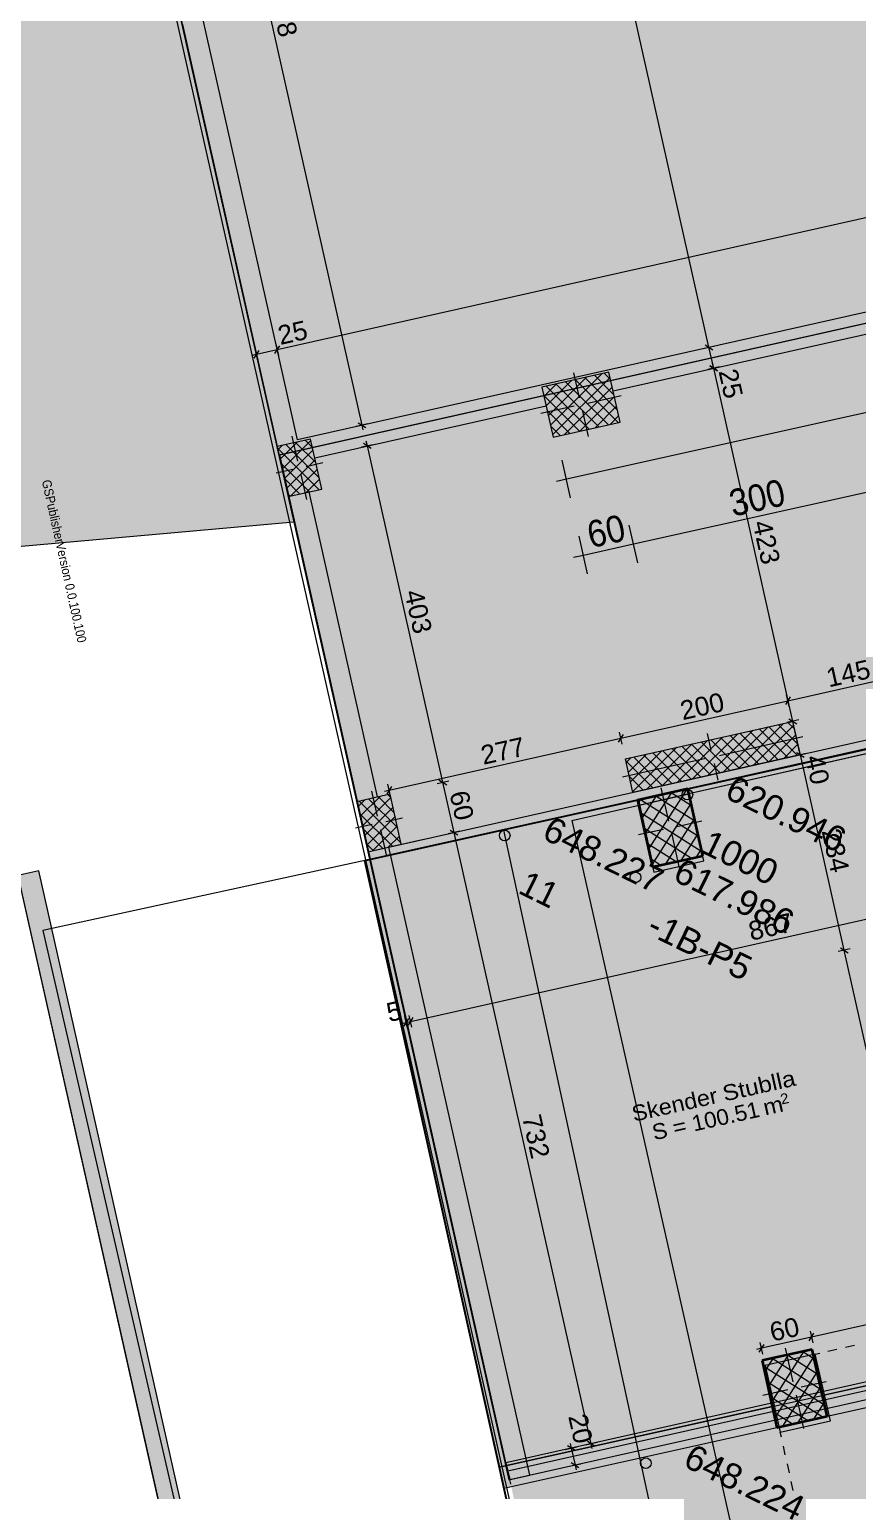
# Model space of a CAD drawing. Header units: centimetres. Extents: x -3681 to 2707, y -7074 to 1715.
# Drawn here: x -1176 to -208, y -3120 to -1413 of the extents above; entities that cross this region are included whole.
import ezdxf

# ---------------------------------------------------------------- set-up
doc = ezdxf.new("R2010")
doc.units = ezdxf.units.CM
doc.layers.add('ekzek-perdhese', color=1, linetype='Continuous', lineweight=0)
for name, color, linetype, true_color in [('lokalet projekte', 7, 'Continuous', 0xa80f02), ('PDF_2D Drafting - General', 7, 'Continuous', 0x7f7f7f), ('PDF_A - Fill Zone', 7, 'Continuous', 0xa80f02), ('PDF_A - Muret', 7, 'Continuous', 0x7f7f7f), ('PDF_A - objekti 1 gjendja faktike', 7, 'Continuous', 0xa80f02), ('PDF_A - Pllaka Perdhes', 7, 'Continuous', 0x7f7f7f), ('PDF_A- Ndertesat', 7, 'Continuous', 0xfd8379), ('PDF_Dimensioning - General', 7, 'Continuous', 0x0077b0), ('PDF_Structural - Bearing', 7, 'Continuous', 0xfd8379), ('PDF_Text', 7, 'Continuous', 0xffffff)]:
    doc.layers.add(name, color=color, linetype=linetype, true_color=true_color)
for name, color, linetype in [('PDF_A - Dimensionimi', 7, 'Continuous'), ('PDF_A - Perdhesa Polyine', 5, 'Continuous'), ('PDF_A - Shtyllat', 7, 'Continuous'), ('PDF_A -Polyline', 7, 'Continuous'), ('PDF_Drawing & Figure', 7, 'Continuous')]:
    doc.layers.add(name, color=color, linetype=linetype)
doc.styles.add('PDF Arial', font='arial.ttf')

# ---------------------------------------------------------------- blocks, each defined once
blk = doc.blocks.new('A$C513B364B')
at = {"layer": 'PDF_2D Drafting - General', "color": 253, "lineweight": 20, "true_color": 0xaaaaaa}
for points in [[(517.8, 2325.5), (517.8, 277)], [(1243.3, 277), (1243.3, 2325.5)], [(517.8, 277), (1243.3, 277)]]:
    blk.add_lwpolyline(points, dxfattribs=at)
at = {"layer": 'PDF_2D Drafting - General', "color": 216, "lineweight": 25, "true_color": 0x800080}
for points in [[(517.8, 277), (517.8, 2325.5)], [(1982.6, 277), (517.8, 277)]]:
    blk.add_lwpolyline(points, dxfattribs=at)
at = {"layer": 'PDF_2D Drafting - General', "color": 254, "true_color": 0xe8e8e8, "transparency": 33554559}
blk.add_solid([(1243.3, 277), (517.8, 277), (1243.3, 2325.5), (517.8, 2325.5)], dxfattribs=at)
at = {"layer": 'PDF_Dimensioning - General', "lineweight": 18}
for points in [[(133.7, 603.7), (133.7, 2325.5)], [(224.8, 663.7), (224.8, 964.1)], [(247.3, 663.7), (202.3, 663.7)], [(224.8, 603.7), (224.8, 663.7)], [(156.2, 603.7), (111.2, 603.7)], [(133.7, 591.7), (133.7, 603.7)], [(247.3, 603.7), (202.3, 603.7)], [(224.8, 591.7), (224.8, 603.7)]]:
    blk.add_lwpolyline(points, dxfattribs=at)
at = {"layer": 'PDF_Structural - Bearing', "color": 7, "lineweight": 18}
for points in [[(1243.3, 1024.1), (1243.3, 663.7)], [(1268.3, 663.7), (1268.3, 1024.1)], [(1243.3, 603.7), (1243.3, 277)], [(1268.3, 277), (1268.3, 603.7)], [(1243.3, 277), (1268.3, 277)]]:
    blk.add_lwpolyline(points, dxfattribs=at)
at = {"layer": 'PDF_Structural - Bearing', "color": 1, "lineweight": 0}
for points in [[(557.8, 641.7), (557.8, 671.7)], [(1228.3, 641.7), (1228.3, 671.7)], [(549.8, 633.7), (509.8, 633.7)], [(557.8, 633.7), (557.8, 633.7)], [(565.8, 633.7), (605.8, 633.7)], [(1220.3, 633.7), (1180.3, 633.7)], [(1228.3, 633.7), (1228.3, 633.7)], [(1236.3, 633.7), (1276.3, 633.7)], [(557.8, 625.7), (557.8, 595.7)], [(1228.3, 625.7), (1228.3, 595.7)]]:
    blk.add_lwpolyline(points, dxfattribs=at)
at = {"layer": 'PDF_Structural - Bearing', "lineweight": 13}
for points in [[(517.8, 607.1), (574.4, 663.7)], [(517.8, 625.5), (556, 663.7)], [(517.8, 643.9), (537.6, 663.7)], [(517.8, 662.3), (519.2, 663.7)], [(576.8, 603.7), (517.8, 662.8)], [(532.8, 603.7), (592.8, 663.7)], [(595.2, 603.7), (535.2, 663.7)], [(551.2, 603.7), (597.8, 650.4)], [(597.8, 619.5), (553.6, 663.7)], [(597.8, 637.9), (572, 663.7)], [(597.8, 656.3), (590.4, 663.7)], [(1188.3, 615.8), (1236.3, 663.7)], [(1188.3, 634.2), (1217.9, 663.7)], [(1188.3, 652.6), (1199.5, 663.7)], [(1238.7, 603.7), (1188.3, 654.1)], [(1194.7, 603.7), (1254.6, 663.7)], [(1257.1, 603.7), (1197.1, 663.7)], [(1213, 603.7), (1268.3, 659)], [(1268.3, 610.9), (1215.5, 663.7)], [(1268.3, 629.3), (1233.8, 663.7)], [(1268.3, 647.7), (1252.2, 663.7)], [(558.4, 603.7), (517.8, 644.4)], [(569.6, 603.7), (597.8, 632)], [(1220.3, 603.7), (1188.3, 635.7)], [(1231.4, 603.7), (1268.3, 640.6)], [(540, 603.7), (517.8, 626)], [(1201.9, 603.7), (1188.3, 617.3)], [(1249.8, 603.7), (1268.3, 622.3)], [(521.7, 603.7), (517.8, 607.6)], [(587.9, 603.7), (597.8, 613.6)], [(1268.2, 603.7), (1268.3, 603.9)]]:
    blk.add_lwpolyline(points, dxfattribs=at)
at = {"layer": 'PDF_Structural - Bearing', "color": 14, "lineweight": 35, "true_color": 0xa80f02}
for points in [[(597.8, 663.7), (517.8, 663.7)], [(517.8, 663.7), (517.8, 603.7)], [(597.8, 603.7), (597.8, 663.7)], [(1268.3, 663.7), (1188.3, 663.7)], [(1188.3, 663.7), (1188.3, 603.7)], [(1268.3, 603.7), (1268.3, 663.7)], [(517.8, 603.7), (597.8, 603.7)], [(1188.3, 603.7), (1268.3, 603.7)]]:
    blk.add_lwpolyline(points, dxfattribs=at)
at = {"layer": 'PDF_Structural - Bearing', "color": 7, "transparency": 33554559}
for points in [[(1243.3, 663.7), (1243.3, 1024.1), (1268.3, 663.7), (1268.3, 1024.1)], [(1243.3, 603.7), (1268.3, 603.7), (1243.3, 277), (1268.3, 277)]]:
    blk.add_solid(points, dxfattribs=at)
at = {"layer": 'PDF_Structural - Bearing', "color": 7, "true_color": 0xffffff, "transparency": 33554559}
for points in [[(597.8, 663.7), (597.8, 603.7), (517.8, 663.7), (517.8, 603.7)], [(1268.3, 663.7), (1268.3, 603.7), (1188.3, 663.7), (1188.3, 603.7)]]:
    blk.add_solid(points, dxfattribs=at)
at = {"layer": 'PDF_Dimensioning - General', "char_height": 31.237, "attachment_point": 7, "rotation": 90, "style": 'PDF Arial'}
for s, insert in [('\\W0.892622;300', (219.4, 783.9)), ('\\W0.902761;60', (219.3, 613.8))]:
    blk.add_mtext(s, dxfattribs=dict(at, insert=insert))
at = {"layer": 'PDF_Text', "char_height": 10.707, "attachment_point": 7, "style": 'PDF Arial'}
for s, insert in [('\\W0.894072;GSPublisherVersion', (3.1, 4.6)), ('\\W0.886725;0.0.100.100', (127.4, 4.6))]:
    blk.add_mtext(s, dxfattribs=dict(at, insert=insert))

msp = doc.modelspace()

# ---------------------------------------------------------------- hatches: boundary and pattern name
at = {"layer": 'PDF_A - Fill Zone', "true_color": 0xeac3c0, "transparency": 33554559}
for points in [[(-883.9, -1909.8), (-1105.8, -921.1), (-1105.8, -896.1), (-758.2, -896.1), (-758.2, -493.6), (-383.1, -493.6), (-383.1, -367.8), (984.6, -367.8), (984.6, -516.7), (901, -535.5), (1109, -1462.6)], [(108.8, -2934), (-616.5, -3096.8), (-882.9, -1909.6), (-21.1, -1716.2), (136.9, -2420.3), (0.4, -2450.9)]]:
    msp.add_hatch(color=254, dxfattribs=at).paths.add_polyline_path(points)
at = {"layer": 'PDF_A - Fill Zone', "true_color": 0xb4e4dc, "transparency": 33554559}
msp.add_hatch(color=254, dxfattribs=at).paths.add_polyline_path([(-2178.4, -2105.6), (-2230.9, -1519.1), (-2230.9, -926.1), (-1105.7, -926.1), (-866.3, -1988.2)])
at = {"layer": 'PDF_A - Fill Zone', "true_color": 0xeaeaff, "transparency": 33554559}
msp.add_hatch(color=7, dxfattribs=at).paths.add_polyline_path([(-616.5, -3096.8), (-381.8, -3044.1), (1375.4, -2649.8), (1488.9, -3155.5), (-177.3, -3529.4), (-132, -3731.2), (-457.8, -3804.2)])
at = {"layer": 'PDF_A - Muret', "true_color": 0xcccccc, "transparency": 33554559}
msp.add_hatch(color=254, dxfattribs=at).paths.add_polyline_path([(-862.2, -1892.1), (1092.6, -1453.5), (1093.2, -1455.9), (1028.8, -1470.4), (1033.7, -1492.3), (555.5, -1599.6), (550.6, -1577.7), (472.5, -1595.2), (477.4, -1617.1), (-108.1, -1748.5), (-113, -1726.6), (-191.1, -1744.1), (-186.2, -1766), (-493.6, -1835), (-498.5, -1813.1), (-576.6, -1830.6), (-571.6, -1852.5), (-842.1, -1913.2), (-847.1, -1891.3), (-861.7, -1894.6)])

# ---------------------------------------------------------------- linework, layer by layer
at = {"layer": 'ekzek-perdhese', "flags": 128}
msp.add_lwpolyline([(-1159.9, -2465.3), (-976.5, -3258.4), (-519.9, -3744.8), (-2887.9, -4303.4), (-2456.4, -6162.6), (2117.1, -5110.7), (1600.9, -2915.5), (1448.8, -2950.5), (1216.1, -1939.8), (-778.1, -2382.4)], close=True, dxfattribs=at)
at = {"layer": 'PDF_A - Dimensionimi', "lineweight": 0}
for points in [[(-381.5, -1784.2), (-595.1, -832.1)], [(-786.8, -1875.2), (-1000.9, -921.1)], [(1077.8, -1346.4), (-885.8, -1787.1)], [(-907.4, -1788), (-913.1, -1797)], [(-911.8, -1785.7), (-908.7, -1799.4)], [(-885.8, -1787.1), (-910.2, -1792.5)], [(-888.7, -1791.5), (-883, -1782.6)], [(-887.4, -1780.2), (-884.3, -1793.9)], [(-374.6, -1782.7), (-388.3, -1785.8)], [(-386, -1781.4), (-377, -1787.1)], [(-376, -1808.6), (-381.5, -1784.2)], [(-910.2, -1792.5), (-915.7, -1793.8)], [(-369.1, -1807.1), (-382.9, -1810.2)], [(-369.1, -1807.1), (-382.9, -1810.2)], [(-371.5, -1811.5), (-380.5, -1805.8)], [(-380.5, -1805.8), (-371.5, -1811.5)], [(-376, -1808.6), (-377.2, -1803.2)], [(-283.5, -2221), (-376, -1808.6)], [(-374.8, -1814.1), (-376, -1808.6)], [(-779.9, -1873.7), (-793.7, -1876.7)], [(-791.3, -1872.4), (-782.3, -1878)], [(-785.6, -1880.7), (-786.8, -1875.2)], [(-780.5, -1899.4), (-781.8, -1893.9)], [(-773.7, -1897.9), (-787.4, -1900.9)], [(-776, -1902.2), (-785, -1896.6)], [(-692.4, -2292.2), (-780.5, -1899.4)], [(-289.4, -2196.9), (-147.9, -2165.2)], [(-484.5, -2240.7), (-289.4, -2196.9)], [(-286.5, -2192.4), (-292.2, -2201.4)], [(-287.8, -2203.8), (-290.9, -2190)], [(-288, -2218.1), (-279, -2223.8)], [(-483, -2247.6), (-486.1, -2233.8)], [(-276.6, -2219.4), (-290.4, -2222.5)], [(-274.7, -2260), (-283.5, -2221)], [(-755, -2301.4), (-484.5, -2240.7)], [(-481.7, -2236.2), (-487.4, -2245.2)], [(-267.9, -2258.5), (-281.6, -2261.5)], [(-279.2, -2257.2), (-270.2, -2262.8)], [(-223.5, -2488.3), (-274.7, -2260)], [(-760.5, -2302.6), (-755, -2301.4)], [(-752.2, -2296.9), (-757.9, -2305.9)], [(-753.5, -2308.3), (-756.6, -2294.5)], [(-685.5, -2290.7), (-699.2, -2293.8)], [(-696.9, -2289.4), (-687.9, -2295)], [(-679.2, -2350.8), (-692.4, -2292.2)], [(-672.4, -2349.2), (-686.1, -2352.3)], [(-683.7, -2347.9), (-674.8, -2353.6)], [(-519.1, -3064.7), (-679.2, -2350.8)], [(-730.3, -2571.5), (115.5, -2381.7)], [(-216.6, -2486.8), (-230.4, -2489.9)], [(-228, -2485.5), (-219, -2491.2)], [(-114.5, -2973.9), (-223.5, -2488.3)], [(-740.7, -2573.8), (-735.2, -2572.6)], [(-732.4, -2568.1), (-738, -2577)], [(-733.7, -2579.4), (-736.7, -2565.7)], [(-735.2, -2572.6), (-730.3, -2571.5)], [(-727.5, -2567), (-733.1, -2575.9)], [(-728.8, -2578.3), (-731.9, -2564.6)], [(80.1, -2863.4), (-261.8, -2940.1)], [(-264.6, -2944.6), (-258.9, -2935.6)], [(-263.3, -2933.2), (-260.2, -2946.9)], [(-317.5, -2948.7), (-323.2, -2957.7)], [(-321.9, -2946.3), (-318.8, -2960.1)], [(-261.8, -2940.1), (-320.3, -2953.2)], [(-320.3, -2953.2), (-325.8, -2954.4)], [(-512.2, -3063.1), (-525.9, -3066.2)], [(-523.5, -3061.8), (-514.6, -3067.5)], [(-517.8, -3070.2), (-519.1, -3064.7)]]:
    msp.add_lwpolyline(points, dxfattribs=at)
at = {"layer": 'PDF_A - Dimensionimi', "color": 20, "lineweight": 0, "true_color": 0xfd4435}
for points in [[(-549.3, -3071.4), (-535.6, -3068.4)], [(-537.9, -3072.7), (-546.9, -3067.1)], [(-543.7, -3064.4), (-542.4, -3069.9)], [(-542.4, -3069.9), (-538, -3089.4)], [(-544.9, -3091), (-531.2, -3087.9)], [(-542.5, -3086.6), (-533.6, -3092.3)], [(-538, -3089.4), (-536.8, -3094.9)]]:
    msp.add_lwpolyline(points, dxfattribs=at)
at = {"layer": 'PDF_A - Fill Zone', "lineweight": 0}
for points in [[(-1105.8, -921.1), (-883.9, -1909.8)], [(-883.9, -1909.8), (1109, -1462.6)], [(-882.9, -1909.6), (-21.1, -1716.2)], [(-616.5, -3096.8), (-882.9, -1909.6)], [(108.8, -2934), (-616.5, -3096.8)]]:
    msp.add_lwpolyline(points, dxfattribs=at)
at = {"layer": 'PDF_A - Fill Zone', "color": 136, "lineweight": 0, "true_color": 0x008080}
for points in [[(-1105.7, -926.1), (-866.3, -1988.2)], [(-866.3, -1988.2), (-2178.4, -2105.6)]]:
    msp.add_lwpolyline(points, dxfattribs=at)
at = {"layer": 'PDF_A - Muret', "color": 7, "lineweight": 0}
for points in [[(-996.7, -1407.2), (-886.1, -1900)], [(-862.2, -1892.1), (-972.3, -1401.7)], [(1092.6, -1453.5), (-862.2, -1892.1)], [(-493.6, -1835), (-186.2, -1766)], [(-842.1, -1913.2), (-571.6, -1852.5)], [(-873, -1958.6), (-793, -2314.8)], [(-768.6, -2309.3), (-848.6, -1953.1)], [(-590.9, -3101.3), (-755.5, -2367.9)], [(-779.9, -2373.3), (-615.3, -3106.8)], [(-614.3, -3106.5), (1378.6, -2659.4)], [(94.4, -2927), (-618.7, -3087)], [(-618.7, -3087), (-614.3, -3106.5)], [(-615.3, -3106.8), (-590.9, -3101.3)]]:
    msp.add_lwpolyline(points, dxfattribs=at)
at = {"layer": 'PDF_A - Muret', "color": 253, "lineweight": 0, "true_color": 0xaaaaaa}
for points in [[(-1164.5, -2395.5), (-1188.9, -2401)], [(-1188.9, -2401), (-837.6, -3962.8)], [(-813.2, -3957.3), (-1164.5, -2395.5)]]:
    msp.add_lwpolyline(points, dxfattribs=at)
at = {"layer": 'PDF_A - Muret', "color": 254, "true_color": 0xcccccc, "transparency": 33554559}
for points in [[(-996.7, -1407.2), (-972.3, -1401.7), (-886.1, -1900), (-861.7, -1894.6)], [(-873, -1958.6), (-848.6, -1953.1), (-793, -2314.8), (-768.6, -2309.3)], [(-779.9, -2373.3), (-755.5, -2367.9), (-615.3, -3106.8), (-590.9, -3101.3)], [(-614.3, -3106.5), (-618.7, -3087), (1378.6, -2659.4), (1374.2, -2639.8)]]:
    msp.add_solid(points, dxfattribs=at)
at = {"layer": 'PDF_A - Muret', "color": 7, "true_color": 0xffffff, "transparency": 33554559}
msp.add_solid([(-1188.9, -2401), (-1164.5, -2395.5), (-837.6, -3962.8), (-813.2, -3957.3)], dxfattribs=at)
at = {"layer": 'PDF_A - objekti 1 gjendja faktike', "color": 7, "lineweight": 0}
for points in [[(1218.1, -1939.3), (-405, -2305.8)], [(-541.6, -2336.7), (-405, -2305.8)], [(-405, -2305.8), (-405, -2305.9)]]:
    msp.add_lwpolyline(points, dxfattribs=at)
at = {"layer": 'PDF_A - objekti 1 gjendja faktike', "lineweight": 0}
for points in [[(-131.5, -2244.1), (-405, -2305.8)], [(-405, -2305.8), (-463.5, -2319.1)], [(-463.5, -2319.1), (-445.9, -2397.1)], [(-387.4, -2383.9), (-405, -2305.8)], [(-541.6, -2336.7), (-219.9, -3760.8)], [(-445.9, -2397.1), (-387.4, -2383.9)], [(-257.3, -2960), (-315.8, -2973.2)], [(-239.7, -3038), (-257.3, -2960)], [(-315.8, -2973.2), (-298.2, -3051.2)], [(-298.2, -3051.2), (-239.7, -3038)]]:
    msp.add_lwpolyline(points, dxfattribs=at)
at = {"layer": 'PDF_A - objekti 1 gjendja faktike', "color": 30, "lineweight": 0, "true_color": 0xff6600}
for points in [[(-406.7, -2306.6), (-406.7, -2306.6)], [(-467.3, -2403.2), (-467.3, -2403.2)]]:
    msp.add_lwpolyline(points, dxfattribs=at)
at = {"layer": 'PDF_A - objekti 1 gjendja faktike', "color": 254, "lineweight": 0, "true_color": 0xe8e8e8}
for points in [[(-620.1, -2354.3), (-620, -2354.3)], [(-455.3, -3087.3), (-455.3, -3087.3)]]:
    msp.add_lwpolyline(points, dxfattribs=at)
at = {"layer": 'PDF_A - objekti 1 gjendja faktike', "color": 30, "lineweight": 0, "true_color": 0xff6600}
for centre in [(-406.7, -2306.6), (-467.3, -2403.2)]:
    msp.add_circle(centre, 6.25, dxfattribs=at)
at = {"layer": 'PDF_A - objekti 1 gjendja faktike', "color": 254, "lineweight": 0, "true_color": 0xe8e8e8}
for centre in [(-620.1, -2354.3), (-455.3, -3087.3)]:
    msp.add_circle(centre, 6.25, dxfattribs=at)
at = {"layer": 'PDF_A - Perdhesa Polyine', "lineweight": 0}
for points in [[(-1105.8, -921.1), (-779.9, -2373.3)], [(-350.5, -2277), (-348.1, -2276.5)], [(-563.9, -2324.9), (-561.2, -2324.3)], [(-779.9, -2373.3), (-714.6, -2358.7)]]:
    msp.add_lwpolyline(points, dxfattribs=at)
at = {"layer": 'PDF_A - Pllaka Perdhes', "lineweight": 0}
for points in [[(-1105.8, -921.1), (-779.9, -2373.3)], [(-1110.5, -926.1), (-783.7, -2379.3)], [(-779.9, -2373.3), (1213.1, -1926.2)], [(-1007, -3209.7), (-1274.2, -2021.4)], [(-783.7, -2379.3), (-462.9, -3805.4)]]:
    msp.add_lwpolyline(points, dxfattribs=at)
at = {"layer": 'PDF_A - Shtyllat', "lineweight": 0}
for points in [[(-498.5, -1813.1), (-576.6, -1830.6)], [(-571.7, -1852.5), (-542, -1822.8)], [(-569.1, -1863.8), (-524.2, -1818.8)], [(-566.6, -1875), (-506.4, -1814.8)], [(-564.1, -1886.3), (-497.1, -1819.3)], [(-498.9, -1874.7), (-549.1, -1824.4)], [(-532.7, -1843.3), (-539.3, -1814)], [(-487.6, -1872.1), (-537.8, -1821.9)], [(-488.6, -1857.4), (-526.6, -1819.4)], [(-492.5, -1839.6), (-515.3, -1816.8)], [(-496.5, -1821.8), (-504.1, -1814.3)], [(-485.4, -1871.6), (-498.5, -1813.1)], [(-576.6, -1830.6), (-563.4, -1889.1)], [(-532.7, -1882.2), (-574.3, -1840.6)], [(-574.2, -1841.2), (-559.8, -1826.8)], [(-521.4, -1879.7), (-571.6, -1829.5)], [(-510.1, -1877.2), (-560.4, -1827)], [(-550.2, -1886.2), (-494.6, -1830.6)], [(-532.4, -1882.2), (-492, -1841.8)], [(-523.2, -1849.3), (-484.1, -1840.6)], [(-538.8, -1852.9), (-577.8, -1861.6)], [(-543.9, -1884.8), (-570.3, -1858.4)], [(-531, -1851.1), (-531, -1851.1)], [(-529.2, -1858.9), (-522.6, -1888.2)], [(-514.6, -1878.2), (-489.5, -1853.1)], [(-555.2, -1887.3), (-566.4, -1876.1)], [(-563.4, -1889.1), (-485.4, -1871.6)], [(-496.8, -1874.2), (-487, -1864.4)], [(-847.1, -1891.3), (-886.1, -1900)], [(-880.2, -1926.5), (-846.7, -1893.1)], [(-861.8, -1917.1), (-868.3, -1887.9)], [(-844.9, -1901), (-853.2, -1892.7)], [(-833.9, -1949.8), (-847.1, -1891.3)], [(-886.1, -1900), (-873, -1958.6)], [(-836.8, -1950.5), (-885.8, -1901.5)], [(-885.2, -1904), (-879.8, -1898.6)], [(-882.7, -1915.3), (-862, -1894.6)], [(-877.6, -1937.8), (-844.1, -1904.3)], [(-836.9, -1936.6), (-875.7, -1897.7)], [(-840.9, -1918.8), (-864.5, -1895.2)], [(-867.8, -1926.7), (-887.3, -1931.1)], [(-848, -1953), (-881.8, -1919.3)], [(-875.1, -1949.1), (-841.6, -1915.6)], [(-870.2, -1958), (-839.1, -1926.8)], [(-860, -1924.9), (-860, -1924.9)], [(-852.2, -1923.2), (-832.7, -1918.8)], [(-859.3, -1955.5), (-877.8, -1937)], [(-858.3, -1932.7), (-851.7, -1962)], [(-852.4, -1954), (-836.6, -1938.1)], [(-870.6, -1958.1), (-873.8, -1954.8)], [(-873, -1958.6), (-833.9, -1949.8)], [(-834.6, -1950), (-834, -1949.4)], [(-479.1, -2264.9), (-283.9, -2221.1)], [(-400.6, -2288.2), (-347.7, -2235.4)], [(-378.9, -2254.7), (-383.3, -2235.2)], [(-382.8, -2284.2), (-330, -2231.4)], [(-365, -2280.3), (-312.2, -2227.4)], [(-347.3, -2276.3), (-294.4, -2223.4)], [(-312, -2268.4), (-345.5, -2234.9)], [(-300.8, -2265.8), (-334.2, -2232.3)], [(-329.5, -2272.3), (-282.9, -2225.7)], [(-289.5, -2263.3), (-323, -2229.8)], [(-278.2, -2260.8), (-311.7, -2227.3)], [(-278.1, -2247.1), (-300.5, -2224.8)], [(-282.1, -2229.3), (-289.2, -2222.2)], [(-283.9, -2221.1), (-275.2, -2260.1)], [(-470.6, -2303), (-418.9, -2251.3)], [(-453.9, -2300.2), (-401.1, -2247.3)], [(-436.2, -2296.2), (-383.3, -2243.4)], [(-390.9, -2286.1), (-424.4, -2252.6)], [(-418.4, -2292.2), (-365.5, -2239.4)], [(-379.6, -2283.5), (-413.1, -2250)], [(-368.3, -2281), (-401.8, -2247.5)], [(-357.1, -2278.5), (-390.6, -2245)], [(-345.8, -2275.9), (-379.3, -2242.5)], [(-369.3, -2260.7), (-271.8, -2238.8)], [(-334.6, -2273.4), (-368, -2239.9)], [(-323.3, -2270.9), (-356.8, -2237.4)], [(-311.7, -2268.3), (-280.4, -2237)], [(-293.9, -2264.3), (-277.9, -2248.2)], [(-385, -2264.2), (-482.6, -2286.1)], [(-470.4, -2303.9), (-479.1, -2264.9)], [(-447.2, -2298.7), (-478.6, -2267.3)], [(-478.1, -2269.2), (-472.2, -2263.3)], [(-475.6, -2280.5), (-454.4, -2259.3)], [(-473.1, -2291.8), (-436.6, -2255.3)], [(-275.2, -2260.1), (-470.4, -2303.9)], [(-435.9, -2296.2), (-469.4, -2262.7)], [(-424.7, -2293.6), (-458.1, -2260.2)], [(-413.4, -2291.1), (-446.9, -2257.6)], [(-402.1, -2288.6), (-435.6, -2255.1)], [(-377.2, -2262.5), (-377.2, -2262.5)], [(-276.1, -2260.3), (-275.3, -2259.5)], [(-458.5, -2301.2), (-474.6, -2285.1)], [(-375.4, -2270.3), (-371, -2289.8)], [(-768.7, -2331.9), (-775.3, -2302.6)], [(-469.7, -2303.8), (-470.6, -2302.9)], [(-754, -2306), (-793, -2314.8)], [(-793, -2314.8), (-779.9, -2373.3)], [(-791.7, -2320.8), (-783.6, -2312.7)], [(-741.1, -2363.3), (-790.3, -2314.2)], [(-789.2, -2332), (-765.8, -2308.7)], [(-786.6, -2343.3), (-753.1, -2309.8)], [(-784.1, -2354.6), (-750.6, -2321.1)], [(-745.1, -2345.5), (-779, -2311.7)], [(-749.1, -2327.7), (-767.7, -2309.1)], [(-753.1, -2310), (-756.5, -2306.6)], [(-740.9, -2364.6), (-754, -2306)], [(-751.3, -2366.9), (-790, -2328.2)], [(-781.6, -2365.8), (-748.1, -2332.3)], [(-759.1, -2337.9), (-739.6, -2333.6)], [(-774.8, -2341.4), (-794.3, -2345.8)], [(-762.6, -2369.5), (-786, -2346)], [(-774, -2372), (-745.6, -2343.6)], [(-766.9, -2339.7), (-766.9, -2339.7)], [(-765.2, -2347.5), (-758.6, -2376.8)], [(-756.2, -2368), (-743, -2354.9)], [(-773.8, -2372), (-782, -2363.8)], [(-779.9, -2373.3), (-740.9, -2364.6)]]:
    msp.add_lwpolyline(points, dxfattribs=at)
at = {"layer": 'PDF_A - Shtyllat', "color": 8, "true_color": 0x7f7f7f, "transparency": 33554559}
for points in [[(-485.4, -1871.6), (-563.4, -1889.1), (-498.5, -1813.1), (-576.6, -1830.6)], [(-833.9, -1949.8), (-873, -1958.6), (-847.1, -1891.3), (-886.1, -1900)], [(-283.9, -2221.1), (-275.2, -2260.1), (-479.1, -2264.9), (-470.4, -2303.9)], [(-740.9, -2364.6), (-779.9, -2373.3), (-754, -2306), (-793, -2314.8)]]:
    msp.add_solid(points, dxfattribs=at)
at = {"layer": 'PDF_A -Polyline', "lineweight": 0}
for points in [[(-465.2, -2313), (-406.7, -2299.9)], [(-406.7, -2299.9), (-389.1, -2377.9)], [(-447.7, -2391.1), (-465.2, -2313)], [(-389.1, -2377.9), (-447.7, -2391.1)], [(-221.9, -2952), (-211.6, -2949.6)], [(-257.3, -2960), (-252, -2958.8)], [(-242.6, -2956.6), (-232.2, -2954.3)]]:
    msp.add_lwpolyline(points, dxfattribs=at)
at = {"layer": 'PDF_A -Polyline', "color": 20, "lineweight": 0, "true_color": 0xfd4435}
for points in [[(-296.9, -3057.1), (-298.2, -3051.2)], [(-292.3, -3077.7), (-294.6, -3067.4)], [(-287.6, -3098.4), (-289.9, -3088.1)], [(-283, -3119.1), (-285.3, -3108.7)]]:
    msp.add_lwpolyline(points, dxfattribs=at)
at = {"layer": 'PDF_A -Polyline', "color": 253, "lineweight": 0, "true_color": 0x999999}
msp.add_lwpolyline([(-613.1, -3111.9), (-614.3, -3106.5)], dxfattribs=at)
at = {"layer": 'PDF_A- Ndertesat', "lineweight": 0}
msp.add_lwpolyline([(-837.6, -3962.8), (-1274.2, -2021.4)], dxfattribs=at)
at = {"layer": 'PDF_Drawing & Figure', "lineweight": 0}
for points in [[(1215.2, -1935.9), (-621.4, -2348)], [(-621.4, -2348), (-310.6, -3781.2)]]:
    msp.add_lwpolyline(points, dxfattribs=at)

# ---------------------------------------------------------------- block references
at = {"layer": 'lokalet projekte', "rotation": 282.5151196354649}
msp.add_blockref('A$C513B364B', (-1166.3, -1938.2), dxfattribs=at)

# ---------------------------------------------------------------- texts
at = {"layer": 'PDF_A - Dimensionimi', "char_height": 22.092, "attachment_point": 7, "style": 'PDF Arial'}
for s, insert, rotation in [('\\W1.001268;978', (-894.9, -1373.3), 282.6), ('\\W1.001627;25', (-882.2, -1781.8), 12.6), ('\\W1.001627;25', (-370.7, -1812.2), 282.6), ('\\W1.001183;423', (-331, -1989.1), 282.6), ('\\W1.001183;403', (-737.7, -2070.1), 282.6), ('\\W1.001956;145', (-241.5, -2181.7), 12.6), ('\\W1.001376;200', (-412.2, -2220), 12.6), ('\\W1.001253;277', (-645.1, -2271.8), 12.6), ('\\W1.002036;40', (-269.5, -2263.1), 282.6), ('\\W1.001296;60', (-685, -2304.9), 282.6), ('\\W1.000762;234', (-250.3, -2349), 282.6), ('\\W1.001557;867', (-332.3, -2477.6), 12.6), ('\\W1.002584;5', (-755.3, -2572.6), 12.6), ('\\W1.001213;732', (-600.2, -2683.1), 282.6), ('\\W1.001296;60', (-307.6, -2945.8), 12.6)]:
    msp.add_mtext(s, dxfattribs=dict(at, insert=insert, rotation=rotation))
at = {"layer": 'PDF_A - Dimensionimi', "color": 20, "true_color": 0xfd4435, "insert": (-546.3, -3032.7), "char_height": 22.092, "attachment_point": 7, "rotation": 282.6, "style": 'PDF Arial'}
msp.add_mtext('\\W1.001462;20', dxfattribs=at)
at = {"layer": 'PDF_A - Fill Zone', "attachment_point": 7, "rotation": 12.6, "style": 'PDF Arial'}
for s, insert, char_height in [('\\W1.100336;Stublla', (-363.3, -2665.2), 18.41), ('\\W1.063242;Skender', (-469.3, -2688.9), 18.41), ('\\W1.016485;2', (-296.5, -2668.5), 12.15), ('\\W1.019292;100.51', (-399.1, -2700.3), 18.41), ('\\W1.085362;m', (-315.9, -2681.3), 18.41), ('\\W1.024051;S', (-445.5, -2710.6), 18.41), ('\\W1.059938;=', (-421.7, -2705), 18.41)]:
    msp.add_mtext(s, dxfattribs=dict(at, insert=insert, char_height=char_height))
at = {"layer": 'PDF_A - objekti 1 gjendja faktike', "color": 30, "true_color": 0xff6600, "char_height": 29.456, "attachment_point": 7, "rotation": 333.9, "style": 'PDF Arial'}
for s, insert in [('\\W1.000924;620.946', (-364.8, -2309.9)), ('\\W1.001676;1000', (-392.8, -2373.6)), ('\\W1.000924;617.986', (-425.4, -2406.4)), ('\\W1.001126;-1B-P5', (-456.2, -2468.8))]:
    msp.add_mtext(s, dxfattribs=dict(at, insert=insert))
at = {"layer": 'PDF_A - objekti 1 gjendja faktike', "color": 254, "true_color": 0xe8e8e8, "char_height": 29.456, "attachment_point": 7, "rotation": 333.9, "style": 'PDF Arial'}
for s, insert in [('\\W1.001127;648.227', (-578.2, -2357.6)), ('\\W0.956411;11', (-605.9, -2420.9)), ('\\W1.000906;648.224', (-413.4, -3090.5))]:
    msp.add_mtext(s, dxfattribs=dict(at, insert=insert))

doc.saveas('drawing.dxf')
